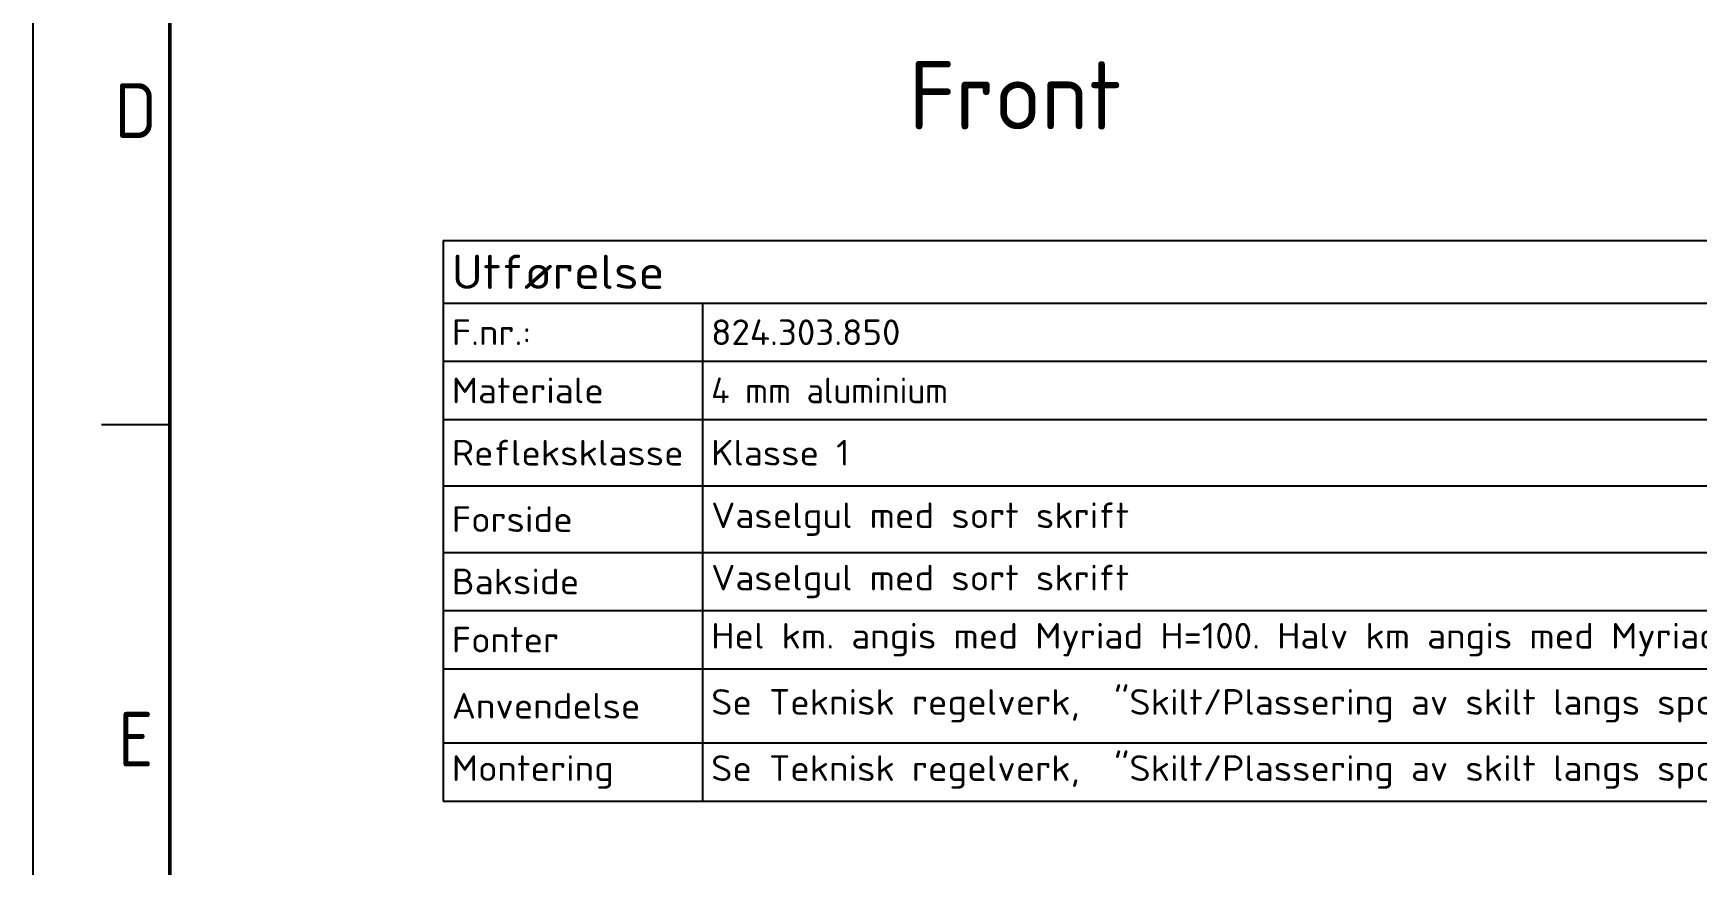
# Model space of a CAD drawing. Header units: millimetres. Extents: x 0 to 1050, y 0 to 1485.
# Drawn here: x 0 to 609, y 352 to 656 of the extents above; entities that cross this region are included whole.
import ezdxf
from ezdxf.enums import TextEntityAlignment as Align

# ---------------------------------------------------------------- set-up
doc = ezdxf.new("R2010")
doc.units = ezdxf.units.MM
doc.header["$LTSCALE"] = 5
doc.layers.add('AM_0', color=7, linetype='Continuous', lineweight=50)
doc.layers.add('AM_BOR', color=7, linetype='Continuous', lineweight=50)
doc.layers.add('TITT-TEKST25', color=2, linetype='Continuous')
doc.layers.add('TITT-TEKST50', color=5, linetype='Continuous')
doc.styles.add('ACISOTS', font='isocp.shx', dxfattribs={"height": 1})
doc.styles.get("Standard").update_dxf_attribs({"font": 'iso3098.shx', "width": 1.1})

# ---------------------------------------------------------------- blocks, each defined once
blk = doc.blocks.new('ISO_A4')
blk.add_line((10, 287), (10, 10))
at = {"layer": 'AM_BOR', "color": 1, "lineweight": 25}
for p, q in [((0, 0), (0, 297)), ((10, 102.5), (5, 102.5))]:
    blk.add_line(p, q, dxfattribs=at)
at = {"layer": 'AM_BOR', "color": 1, "lineweight": 25, "style": 'ACISOTS'}
for s, p in [('D', (7.5, 125.5)), ('E', (7.5, 79.5))]:
    blk.add_text(s, height=4, dxfattribs=at).set_placement(p, align=Align.MIDDLE)
blk = doc.blocks.new('*T15')
at = {"layer": 'TITT-TEKST25', "color": 0, "linetype": 'ByBlock', "lineweight": -2, "transparency": 16777216}
for p, q in [((0, 0), (574.84, 0)), ((0, 0), (0, -205.11)), ((574.84, 0), (574.84, -205.11)), ((0, -22.92), (574.84, -22.92)), ((94.88, -22.92), (94.88, -205.11)), ((0, -44.2), (574.84, -44.2)), ((0, -65.48), (574.84, -65.48)), ((0, -89.8), (574.84, -89.8)), ((0, -114.12), (574.84, -114.12)), ((0, -135.4), (574.84, -135.4)), ((0, -156.68), (574.84, -156.68)), ((0, -183.83), (574.84, -183.83)), ((0, -205.11), (574.84, -205.11))]:
    blk.add_line(p, q, dxfattribs=at)
at = {"layer": 'TITT-TEKST25', "color": 0, "transparency": 16777216, "attachment_point": 4}
for s, insert, char_height, width in [('Utførelse', (3.12, -11.46), 12.5, 568.5931), ('F.nr.:', (3.12, -33.56), 9.375, 88.6314), ('824.303.850', (98.01, -33.56), 9.375, 473.7117), ('Materiale', (3.12, -54.84), 9.375, 88.6314), ('{\\Fiso3098|c0;\\C256;4 mm aluminium}', (98.01, -54.84), 9.375, 473.7117), ('Refleksklasse', (3.12, -77.64), 9.375, 88.6314), ('Klasse 1', (98.01, -77.64), 9.375, 473.7117), ('Forside', (3.12, -101.96), 9.375, 88.6314), ('Vaselgul med sort skrift', (98.01, -101.96), 9.375, 473.7117), ('Bakside', (3.12, -124.76), 9.375, 88.6314), ('Vaselgul med sort skrift', (98.01, -124.76), 9.375, 473.7117), ('Hel km. angis med Myriad H=100. Halv km angis med Myriad H=80', (98.01, -146.04), 9.375, 473.7117), ('Fonter', (3.12, -146.04), 9.375, 88.6314), ('Se Teknisk regelverk,  "Skilt/Plassering av skilt langs sporet/Skiltoversikt"', (98.01, -170.25), 9.375, 473.7117), ('Anvendelse', (3.12, -170.25), 9.375, 88.6314), ('Montering', (3.12, -194.47), 9.375, 88.6314), ('Se Teknisk regelverk,  "Skilt/Plassering av skilt langs sporet/Skiltoversikt"', (98.01, -194.47), 9.375, 473.7117)]:
    blk.add_mtext(s, dxfattribs=dict(at, insert=insert, char_height=char_height, width=width))

msp = doc.modelspace()

# ---------------------------------------------------------------- block references
msp.add_blockref('*T15', (150, 579.956))
at = {"layer": 'AM_0', "lineweight": 0, "xscale": 5, "yscale": 5, "zscale": 5}
msp.add_blockref('ISO_A4', (0, 0), dxfattribs=at)

# ---------------------------------------------------------------- texts
at = {"layer": 'TITT-TEKST50', "insert": (359.198, 645.565), "char_height": 25, "attachment_point": 2}
msp.add_mtext_dynamic_manual_height_columns('{\\Fiso3098|c0;Front}', width=104, gutter_width=25, heights=[0], dxfattribs=at)

doc.saveas('drawing.dxf')
